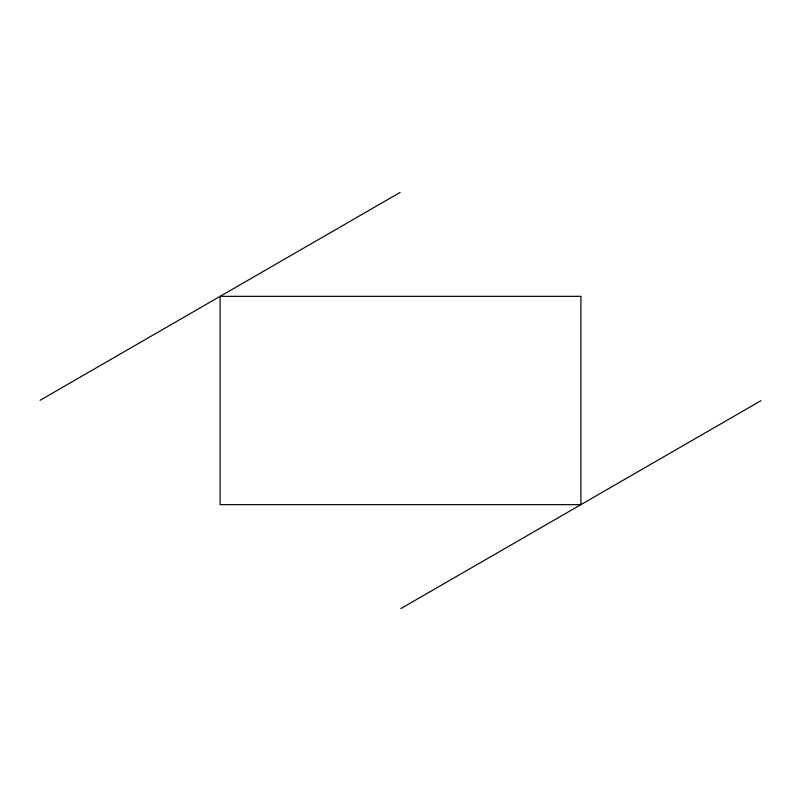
<?xml version="1.0" encoding="UTF-8"?>
<svg xmlns="http://www.w3.org/2000/svg" width="801" height="801" viewBox="0 0 801 801"><rect width="100%" height="100%" fill="white"/><g stroke="black" fill="none" stroke-linecap="round" stroke-linejoin="round"><path stroke-width="1.2" d="M40.05 400.31L400.17 192.4M400.83 608.6L760.95 400.69M580.895 296.35L220.105 296.35L220.105 504.65L580.895 504.65L580.895 296.35"/></g></svg>
